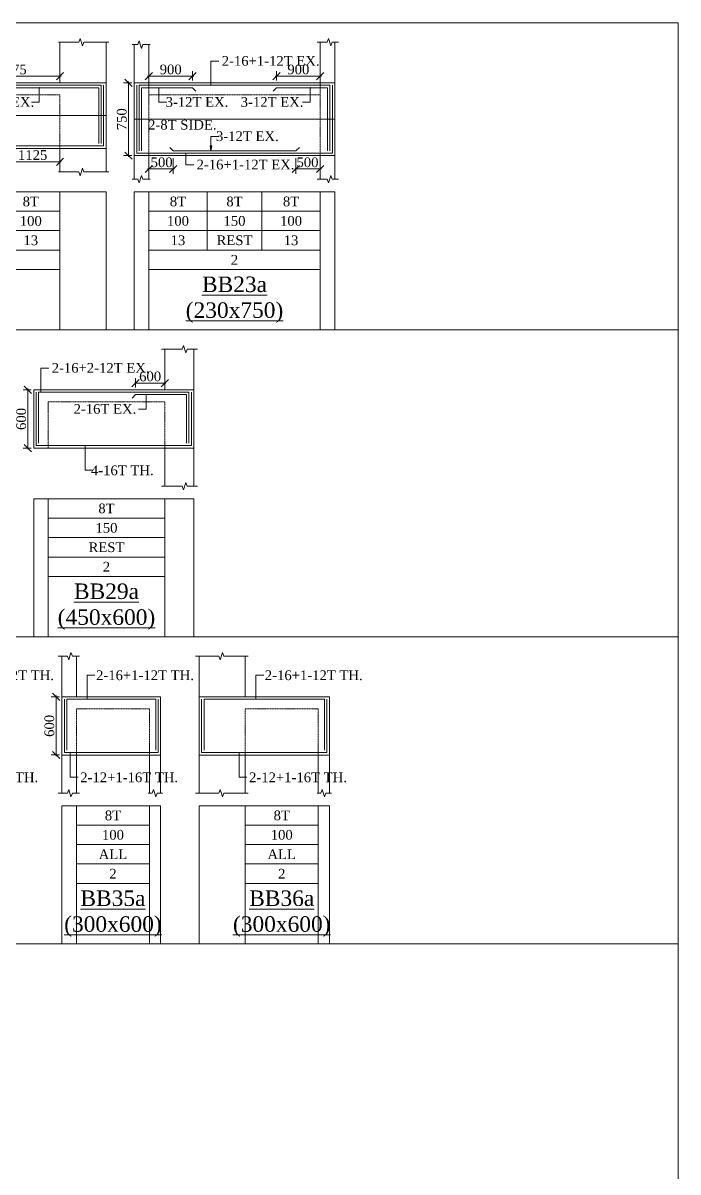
# Model space of a CAD drawing. Header units: inches. Extents: x 11017527 to 11245450, y -2821070 to -2693013.
# Drawn here: x 11166781 to 11180276, y -2717034 to -2693363 of the extents above; entities that cross this region are included whole.
import ezdxf
from ezdxf.enums import TextEntityAlignment as Align

# ---------------------------------------------------------------- set-up
doc = ezdxf.new("R2010")
doc.units = ezdxf.units.IN
doc.header["$LTSCALE"] = 0.5
doc.header["$MEASUREMENT"] = 0
doc.linetypes.add('HIDDEN', pattern=[9.525, 6.35, -3.175])
doc.layers.get('0').update_dxf_attribs({"lineweight": 0})
for name, color, linetype, lineweight in [('S-CUT OUT LINE', 9, 'Continuous', 9), ('S-DIM L.S.', 4, 'Continuous', 9), ('S-L.S.SECTION', 5, 'Continuous', 9), ('S-L.S.SLAB LINE', 8, 'HIDDEN', 5), ('S-L.S.STEEL', 6, 'Continuous', 15), ('S-SECTION MARK', 7, 'Continuous', 0), ('S-SHEET', 251, 'Continuous', 0), ('S-TEXT', 7, 'Continuous', 0), ('S-TEXT L.S. BEAM NO.', 30, 'Continuous', 5), ('S-TEXT. L.S.', 7, 'Continuous', 13)]:
    doc.layers.add(name, color=color, linetype=linetype, lineweight=lineweight)
doc.styles.add('135', font='arial.ttf', dxfattribs={"width": 0.8, "height": 135})
doc.styles.get("Standard").update_dxf_attribs({"font": 'times.ttf'})
doc.styles.add('TEXT', font='times.ttf')
doc.dimstyles.new('75', dxfattribs={"dimtxt": 135, "dimasz": 90, "dimexe": 0.1, "dimexo": 0.03, "dimgap": 0.09, "dimtad": 1, "dimdec": 0, "dimzin": 0, "dimdsep": 46, "dimtxsty": '135', "dimblk": 'ARCHTICK', "dimcen": 0.09, "dimclrd": 256, "dimclre": 256, "dimclrt": 256, "dimadec": 0, "dimazin": 0, "dimtfac": 1, "dimtdec": 0, "dimtofl": 0, "dimtmove": 1, "dimatfit": 3, "dimldrblk": 'DOTSMALL', "dimfxl": 1, "dimtolj": 1, "dimtzin": 0, "dimlwd": -1, "dimlwe": -1, "dimarcsym": 0})
doc.dimstyles.new('SETU_1', dxfattribs={"dimtxt": 200, "dimasz": 150, "dimexe": 100, "dimexo": 50, "dimgap": 35, "dimtad": 1, "dimdec": 0, "dimzin": 0, "dimdsep": 46, "dimtxsty": 'Standard', "dimblk": 'OBLIQUE', "dimcen": 150, "dimdle": 25, "dimclrd": 4, "dimclre": 7, "dimclrt": 256, "dimadec": 0, "dimazin": 0, "dimtfac": 1, "dimtdec": 0, "dimtofl": 0, "dimtmove": 1, "dimatfit": 3, "dimfxl": 1, "dimtolj": 1, "dimtzin": 0, "dimlwd": -1, "dimlwe": 5, "dimarcsym": 1})

# ---------------------------------------------------------------- blocks, each defined once
blk = doc.blocks.new('_ArchTick')
at = {"color": 0, "linetype": 'ByBlock', "const_width": 0.15}
blk.add_lwpolyline([(-0.5, -0.5), (0.5, 0.5)], dxfattribs=at)
blk = doc.blocks.new('_Oblique')
at = {"color": 0, "linetype": 'ByBlock', "lineweight": -2}
blk.add_line((-0.5, -0.5), (0.5, 0.5), dxfattribs=at)
blk = doc.blocks.new('*D326')
at = {"layer": 'S-DIM L.S.', "color": 7, "lineweight": 5, "transparency": 16777216}
for p, q in [((11167533, -2707243), (11167362, -2707243)), ((11167533, -2708443), (11167362, -2708443))]:
    blk.add_line(p, q, dxfattribs=at)
at = {"layer": 'S-DIM L.S.', "color": 6, "transparency": 16777216}
blk.add_line((11167462, -2708468), (11167462, -2707218), dxfattribs=at)
at = {"layer": 'S-DIM L.S.', "color": 6, "transparency": 16777216, "xscale": 150, "yscale": 150, "zscale": 150}
for p, rotation in [((11167462, -2707243), 90), ((11167462, -2708443), 270)]:
    blk.add_blockref('_Oblique', p, dxfattribs=dict(at, rotation=rotation))
at = {"layer": 'S-DIM L.S.', "transparency": 16777216, "insert": (11167325, -2707843), "char_height": 200, "attachment_point": 5, "rotation": 90, "style": 'TEXT'}
blk.add_mtext('\\A1;600', dxfattribs=at)
blk = doc.blocks.new('*D572')
at = {"layer": 'S-DIM L.S.', "color": 7, "transparency": 16777216}
blk.add_line((11167568, -2694458), (11165543, -2694458), dxfattribs=at)
at = {"layer": 'S-DIM L.S.', "color": 7, "lineweight": 5, "transparency": 16777216}
for p, q in [((11165568, -2694546), (11165568, -2694358)), ((11167543, -2694546), (11167543, -2694358))]:
    blk.add_line(p, q, dxfattribs=at)
at = {"layer": 'S-DIM L.S.', "color": 7, "transparency": 16777216, "xscale": 150, "yscale": 150, "zscale": 150, "rotation": 180}
blk.add_blockref('_Oblique', (11165568, -2694458), dxfattribs=at)
at = {"layer": 'S-DIM L.S.', "color": 7, "transparency": 16777216, "xscale": 150, "yscale": 150, "zscale": 150}
blk.add_blockref('_Oblique', (11167543, -2694458), dxfattribs=at)
at = {"layer": 'S-DIM L.S.', "transparency": 16777216, "insert": (11166555, -2694321), "char_height": 200, "attachment_point": 5, "style": 'TEXT'}
blk.add_mtext('\\A1;1975', dxfattribs=at)
blk = doc.blocks.new('*D573')
at = {"layer": 'S-DIM L.S.', "color": 7, "lineweight": 5, "transparency": 16777216}
for p, q in [((11166418, -2695996), (11166418, -2696321)), ((11167543, -2695996), (11167543, -2696321))]:
    blk.add_line(p, q, dxfattribs=at)
at = {"layer": 'S-DIM L.S.', "color": 7, "transparency": 16777216}
blk.add_line((11167568, -2696221), (11166393, -2696221), dxfattribs=at)
at = {"layer": 'S-DIM L.S.', "color": 7, "transparency": 16777216, "xscale": 150, "yscale": 150, "zscale": 150, "rotation": 180}
blk.add_blockref('_Oblique', (11166418, -2696221), dxfattribs=at)
at = {"layer": 'S-DIM L.S.', "color": 7, "transparency": 16777216, "xscale": 150, "yscale": 150, "zscale": 150}
blk.add_blockref('_Oblique', (11167543, -2696221), dxfattribs=at)
at = {"layer": 'S-DIM L.S.', "transparency": 16777216, "insert": (11166980, -2696084), "char_height": 200, "attachment_point": 5, "style": 'TEXT'}
blk.add_mtext('\\A1;1125', dxfattribs=at)
blk = doc.blocks.new('*D574')
at = {"layer": 'S-DIM L.S.', "color": 7, "transparency": 16777216}
blk.add_line((11169349, -2694458), (11170299, -2694458), dxfattribs=at)
at = {"layer": 'S-DIM L.S.', "color": 7, "lineweight": 5, "transparency": 16777216}
for p, q in [((11169374, -2694546), (11169374, -2694358)), ((11170274, -2694546), (11170274, -2694358))]:
    blk.add_line(p, q, dxfattribs=at)
at = {"layer": 'S-DIM L.S.', "color": 7, "transparency": 16777216, "xscale": 150, "yscale": 150, "zscale": 150, "rotation": 180}
blk.add_blockref('_Oblique', (11169374, -2694458), dxfattribs=at)
at = {"layer": 'S-DIM L.S.', "color": 7, "transparency": 16777216, "xscale": 150, "yscale": 150, "zscale": 150}
blk.add_blockref('_Oblique', (11170274, -2694458), dxfattribs=at)
at = {"layer": 'S-DIM L.S.', "transparency": 16777216, "insert": (11169824, -2694321), "char_height": 200, "attachment_point": 5, "style": 'TEXT'}
blk.add_mtext('\\A1;900', dxfattribs=at)
blk = doc.blocks.new('*D575')
at = {"layer": 'S-DIM L.S.', "color": 7, "transparency": 16777216}
blk.add_line((11172929, -2694458), (11171979, -2694458), dxfattribs=at)
at = {"layer": 'S-DIM L.S.', "color": 7, "lineweight": 5, "transparency": 16777216}
for p, q in [((11172004, -2694546), (11172004, -2694358)), ((11172904, -2694546), (11172904, -2694358))]:
    blk.add_line(p, q, dxfattribs=at)
at = {"layer": 'S-DIM L.S.', "color": 7, "transparency": 16777216, "xscale": 150, "yscale": 150, "zscale": 150, "rotation": 180}
blk.add_blockref('_Oblique', (11172004, -2694458), dxfattribs=at)
at = {"layer": 'S-DIM L.S.', "color": 7, "transparency": 16777216, "xscale": 150, "yscale": 150, "zscale": 150}
blk.add_blockref('_Oblique', (11172904, -2694458), dxfattribs=at)
at = {"layer": 'S-DIM L.S.', "transparency": 16777216, "insert": (11172454, -2694321), "char_height": 200, "attachment_point": 5, "style": 'TEXT'}
blk.add_mtext('\\A1;900', dxfattribs=at)
blk = doc.blocks.new('*D576')
at = {"layer": 'S-DIM L.S.', "color": 7, "lineweight": 5, "transparency": 16777216}
for p, q in [((11169374, -2696146), (11169374, -2696471)), ((11169874, -2696146), (11169874, -2696471))]:
    blk.add_line(p, q, dxfattribs=at)
at = {"layer": 'S-DIM L.S.', "color": 7, "transparency": 16777216}
blk.add_line((11169349, -2696371), (11169899, -2696371), dxfattribs=at)
at = {"layer": 'S-DIM L.S.', "color": 7, "transparency": 16777216, "xscale": 150, "yscale": 150, "zscale": 150, "rotation": 180}
blk.add_blockref('_Oblique', (11169374, -2696371), dxfattribs=at)
at = {"layer": 'S-DIM L.S.', "color": 7, "transparency": 16777216, "xscale": 150, "yscale": 150, "zscale": 150}
blk.add_blockref('_Oblique', (11169874, -2696371), dxfattribs=at)
at = {"layer": 'S-DIM L.S.', "transparency": 16777216, "insert": (11169637, -2696234), "char_height": 200, "attachment_point": 5, "style": 'TEXT'}
blk.add_mtext('\\A1;500', dxfattribs=at)
blk = doc.blocks.new('*D577')
at = {"layer": 'S-DIM L.S.', "color": 7, "lineweight": 5, "transparency": 16777216}
for p, q in [((11172404, -2696146), (11172404, -2696471)), ((11172904, -2696146), (11172904, -2696471))]:
    blk.add_line(p, q, dxfattribs=at)
at = {"layer": 'S-DIM L.S.', "color": 7, "transparency": 16777216}
blk.add_line((11172929, -2696371), (11172379, -2696371), dxfattribs=at)
at = {"layer": 'S-DIM L.S.', "color": 7, "transparency": 16777216, "xscale": 150, "yscale": 150, "zscale": 150, "rotation": 180}
blk.add_blockref('_Oblique', (11172404, -2696371), dxfattribs=at)
at = {"layer": 'S-DIM L.S.', "color": 7, "transparency": 16777216, "xscale": 150, "yscale": 150, "zscale": 150}
blk.add_blockref('_Oblique', (11172904, -2696371), dxfattribs=at)
at = {"layer": 'S-DIM L.S.', "transparency": 16777216, "insert": (11172642, -2696234), "char_height": 200, "attachment_point": 5, "style": 'TEXT'}
blk.add_mtext('\\A1;500', dxfattribs=at)
blk = doc.blocks.new('*D578')
at = {"layer": 'S-DIM L.S.', "color": 7, "lineweight": 5, "transparency": 16777216}
for p, q in [((11169024, -2694596), (11168853, -2694596)), ((11169024, -2696096), (11168853, -2696096))]:
    blk.add_line(p, q, dxfattribs=at)
at = {"layer": 'S-DIM L.S.', "color": 6, "transparency": 16777216}
blk.add_line((11168953, -2696121), (11168953, -2694571), dxfattribs=at)
at = {"layer": 'S-DIM L.S.', "color": 6, "transparency": 16777216, "xscale": 150, "yscale": 150, "zscale": 150}
for p, rotation in [((11168953, -2694596), 90), ((11168953, -2696096), 270)]:
    blk.add_blockref('_Oblique', p, dxfattribs=dict(at, rotation=rotation))
at = {"layer": 'S-DIM L.S.', "transparency": 16777216, "insert": (11168816, -2695346), "char_height": 200, "attachment_point": 5, "rotation": 90, "style": 'TEXT'}
blk.add_mtext('\\A1;750', dxfattribs=at)
blk = doc.blocks.new('*D599')
at = {"layer": 'S-DIM L.S.', "color": 7, "transparency": 16777216}
blk.add_line((11169726, -2700781), (11169076, -2700781), dxfattribs=at)
at = {"layer": 'S-DIM L.S.', "color": 7, "lineweight": 5, "transparency": 16777216}
for p, q in [((11169101, -2700870), (11169101, -2700681)), ((11169701, -2700870), (11169701, -2700681))]:
    blk.add_line(p, q, dxfattribs=at)
at = {"layer": 'S-DIM L.S.', "color": 7, "transparency": 16777216, "xscale": 150, "yscale": 150, "zscale": 150, "rotation": 180}
blk.add_blockref('_Oblique', (11169101, -2700781), dxfattribs=at)
at = {"layer": 'S-DIM L.S.', "color": 7, "transparency": 16777216, "xscale": 150, "yscale": 150, "zscale": 150}
blk.add_blockref('_Oblique', (11169701, -2700781), dxfattribs=at)
at = {"layer": 'S-DIM L.S.', "transparency": 16777216, "insert": (11169401, -2700645), "char_height": 200, "attachment_point": 5, "style": 'TEXT'}
blk.add_mtext('\\A1;600', dxfattribs=at)
blk = doc.blocks.new('*D600')
at = {"layer": 'S-DIM L.S.', "color": 7, "lineweight": 5, "transparency": 16777216}
for p, q in [((11166952, -2700920), (11166782, -2700920)), ((11166952, -2702120), (11166782, -2702120))]:
    blk.add_line(p, q, dxfattribs=at)
at = {"layer": 'S-DIM L.S.', "color": 6, "transparency": 16777216}
blk.add_line((11166882, -2702145), (11166882, -2700895), dxfattribs=at)
at = {"layer": 'S-DIM L.S.', "color": 6, "transparency": 16777216, "xscale": 150, "yscale": 150, "zscale": 150}
for p, rotation in [((11166882, -2700920), 90), ((11166882, -2702120), 270)]:
    blk.add_blockref('_Oblique', p, dxfattribs=dict(at, rotation=rotation))
at = {"layer": 'S-DIM L.S.', "transparency": 16777216, "insert": (11166745, -2701520), "char_height": 200, "attachment_point": 5, "rotation": 90, "style": 'TEXT'}
blk.add_mtext('\\A1;600', dxfattribs=at)

msp = doc.modelspace()

# ---------------------------------------------------------------- linework, layer by layer
at = {"layer": 'S-CUT OUT LINE'}
for points, elevation in [([(11168547.894, -2693759.616), (11168034.23, -2693759.616), (11168006.26, -2693836.463), (11167959.583, -2693682.768), (11167931.612, -2693759.616), (11167510.037, -2693759.506)], 0.027), ([(11169398.648, -2693809.41), (11169250.107, -2693809.41), (11169222.137, -2693886.258), (11169175.46, -2693732.562), (11169147.49, -2693809.41), (11169031.547, -2693809.41)], 0.01), ([(11173279.126, -2693759.506), (11173151.245, -2693759.506), (11173123.275, -2693836.354), (11173076.598, -2693682.658), (11173048.627, -2693759.506), (11172841.14, -2693759.506)], 0.022), ([(11168547.894, -2696432.385), (11168034.23, -2696432.385), (11168006.26, -2696355.537), (11167959.583, -2696509.233), (11167931.612, -2696432.385), (11167510.037, -2696432.275)], 0.027), ([(11169398.648, -2696582.323), (11169250.107, -2696582.323), (11169222.137, -2696505.476), (11169175.46, -2696659.171), (11169147.49, -2696582.323), (11169031.547, -2696582.323)], 0.01), ([(11173279.126, -2696582.275), (11173151.245, -2696582.275), (11173123.275, -2696505.428), (11173076.598, -2696659.123), (11173048.627, -2696582.275), (11172841.14, -2696582.275)], 0.022), ([(11170375.922, -2700083.189), (11170161.974, -2700083.189), (11170134.004, -2700160.037), (11170087.327, -2700006.341), (11170059.357, -2700083.189), (11169637.935, -2700083.189)], 0.01), ([(11170375.922, -2702905.958), (11170161.974, -2702905.958), (11170134.004, -2702829.111), (11170087.327, -2702982.806), (11170059.357, -2702905.958), (11169637.935, -2702905.958)], 0.01), ([(11167507.982, -2706407.027), (11167694.968, -2706407.027), (11167722.938, -2706483.875), (11167769.615, -2706330.179), (11167797.585, -2706407.027), (11167945.968, -2706407.027)], 0.035), ([(11170335.476, -2706407.027), (11170818.099, -2706407.027), (11170846.069, -2706483.875), (11170892.746, -2706330.179), (11170920.716, -2706407.027), (11171423.464, -2706407.027)], 0.035), ([(11167507.982, -2709229.796), (11167694.968, -2709229.796), (11167722.938, -2709152.948), (11167769.615, -2709306.644), (11167797.585, -2709229.796), (11167945.968, -2709229.796)], 0.035), ([(11169361.269, -2709229.81), (11169439.81, -2709229.81), (11169467.78, -2709152.962), (11169514.457, -2709306.657), (11169542.428, -2709229.81), (11169658.37, -2709229.81)], 0.039), ([(11170335.476, -2709229.796), (11170818.099, -2709229.796), (11170846.069, -2709152.948), (11170892.746, -2709306.644), (11170920.716, -2709229.796), (11171423.464, -2709229.796)], 0.035), ([(11172838.765, -2709229.81), (11172917.306, -2709229.81), (11172945.276, -2709152.962), (11172991.953, -2709306.657), (11173019.923, -2709229.81), (11173135.866, -2709229.81)], 0.039)]:
    msp.add_lwpolyline(points, dxfattribs=dict(at, elevation=elevation))
at = {"layer": 'S-L.S.SECTION', "color": 1}
for p, q in [((11167542.561, -2693759.506, 0.024), (11167542.561, -2694595.891, 0.024)), ((11168492.561, -2694596, 0.024), (11168492.561, -2693759.616, 0.024)), ((11172904.126, -2693759.506, -0.007), (11172904.126, -2694595.891, -0.007)), ((11173204.126, -2693759.506, -0.002), (11173204.126, -2694595.891, -0.002)), ((11169074.126, -2694595.891, -0.012), (11169074.126, -2693809.458, -0.024)), ((11169374.126, -2694595.843, 0.022), (11169374.126, -2693809.41, 0.01)), ((11167542.561, -2695945.883, 0.074), (11167542.561, -2696432.275, 0.024)), ((11168492.561, -2695945.993, 0.074), (11168492.561, -2696432.385, 0.024)), ((11169074.126, -2696095.843, -0.012), (11169074.126, -2696582.275, -0.024)), ((11169374.126, -2696095.891, 0.022), (11169374.126, -2696582.323, 0.01)), ((11172904.126, -2696095.843, 0.005), (11172904.126, -2696582.275, -0.007)), ((11173204.126, -2696095.843, 0.01), (11173204.126, -2696582.275, -0.002)), ((11169700.922, -2700919.574, 0.019), (11169700.922, -2700083.189, 0.019)), ((11170300.922, -2700083.189, 0.024), (11170300.922, -2700919.574, 0.024)), ((11169700.922, -2702119.526, 0.031), (11169700.922, -2702905.958, 0.019)), ((11170300.922, -2702119.526, 0.036), (11170300.922, -2702905.958, 0.024)), ((11167582.982, -2706407.027, 0.036), (11167582.982, -2707243.412, 0.036)), ((11167882.982, -2707243.412, 0.006), (11167882.982, -2706407.027, 0.006)), ((11170410.476, -2706407.027, 0.036), (11170410.476, -2707243.412, 0.036)), ((11171360.477, -2707243.412, 0.006), (11171360.477, -2706407.027, 0.006)), ((11167582.982, -2708443.363, 0.048), (11167582.982, -2709229.796, 0.036)), ((11167882.982, -2708443.363, 0.019), (11167882.982, -2709229.796, 0.006)), ((11169385.792, -2708443.377, 0.051), (11169385.792, -2709229.81, 0.039)), ((11169615.792, -2708443.329, 0.017), (11169615.792, -2709229.761, 0.005)), ((11170410.476, -2708443.363, 0.048), (11170410.476, -2709229.796, 0.036)), ((11171360.477, -2708443.363, 0.019), (11171360.477, -2709229.796, 0.006)), ((11172863.287, -2708443.377, 0.051), (11172863.287, -2709229.81, 0.039)), ((11173093.287, -2708443.329, 0.017), (11173093.287, -2709229.761, 0.005))]:
    msp.add_line(p, q, dxfattribs=at)
at = {"layer": 'S-L.S.SECTION', "color": 5}
for p, q in [((11168492.561, -2694596, 0.008), (11158692.561, -2694596, 0.007)), ((11168492.561, -2695945.993, 0.074), (11168492.561, -2694596, 0.024)), ((11173204.126, -2694595.891, -0.024), (11169074.126, -2694595.891, -0.024)), ((11169074.126, -2696095.843, -0.012), (11169074.126, -2694595.891, -0.024)), ((11173204.126, -2696095.843, 0.005), (11173204.126, -2694595.891, -0.007)), ((11168492.561, -2695945.993, 0.058), (11158692.561, -2695945.993, 0.058)), ((11173204.126, -2696095.843, -0.012), (11169074.126, -2696095.843, -0.012)), ((11170300.922, -2700919.574, 0.002), (11167002.487, -2700919.542, 0.003)), ((11167002.487, -2702119.494, 0.015), (11167002.487, -2700919.542, 0.003)), ((11170300.922, -2702119.526, 0.031), (11170300.922, -2700919.574, 0.019)), ((11170300.922, -2702119.526, 0.014), (11167002.487, -2702119.494, 0.015)), ((11167582.982, -2707243.412, 0.014), (11169615.792, -2707243.377, 0.005)), ((11167582.982, -2708443.363, 0.042), (11167582.982, -2707243.412, 0.03)), ((11169615.792, -2708443.329, 0.017), (11169615.792, -2707243.377, 0.005)), ((11170410.476, -2707243.412, 0.014), (11173093.287, -2707243.377, 0.005)), ((11170410.476, -2708443.363, 0.042), (11170410.476, -2707243.412, 0.03)), ((11173093.287, -2708443.329, 0.017), (11173093.287, -2707243.377, 0.005)), ((11167582.982, -2708443.363, 0.026), (11169615.792, -2708443.329, 0.017)), ((11170410.476, -2708443.363, 0.026), (11173093.287, -2708443.329, 0.017))]:
    msp.add_line(p, q, dxfattribs=at)
at = {"layer": 'S-L.S.SLAB LINE', "linetype": 'HIDDEN', "ltscale": 0.8}
for p, q in [((11169374.126, -2694595.891, -0.006), (11169374.126, -2696095.843, 0.005)), ((11172904.126, -2696095.843, 0.005), (11172904.126, -2694595.891, -0.006)), ((11167542.556, -2694845.994, -0.003), (11165347.894, -2694845.987, 0.008)), ((11167542.556, -2695945.883, 0.074), (11167542.556, -2694845.994, 0.033)), ((11172904.126, -2694845.892, 0.008), (11169374.126, -2694845.895, 0.01)), ((11169700.922, -2701169.575, 0.034), (11167302.487, -2701169.546, 0.036)), ((11167302.487, -2701169.546, 0.022), (11167302.487, -2702119.494, 0.031)), ((11169700.922, -2702119.526, 0.031), (11169700.922, -2701169.575, 0.022)), ((11167882.982, -2707493.413, 0.022), (11169385.792, -2707493.381, 0.039)), ((11167882.982, -2708443.363, 0.019), (11167882.982, -2707493.413, 0.009)), ((11169385.792, -2707493.381, 0.024), (11169385.792, -2708443.329, 0.034)), ((11171360.477, -2707493.413, 0.022), (11172863.287, -2707493.381, 0.039)), ((11171360.477, -2708443.363, 0.019), (11171360.477, -2707493.413, 0.009)), ((11172863.287, -2707493.381, 0.024), (11172863.287, -2708443.329, 0.034))]:
    msp.add_line(p, q, dxfattribs=at)
at = {"layer": 'S-L.S.STEEL', "color": 1}
for p, q in [((11168392.561, -2694646, 0.008), (11158792.561, -2694646.001, 0.007)), ((11168392.561, -2695845.993, 0.074), (11168392.561, -2694646, 0.024)), ((11168442.561, -2695895.993, 0.074), (11168442.561, -2694646, 0.024)), ((11169124.126, -2696045.843, -0.012), (11169124.126, -2694645.891, -0.024)), ((11173104.126, -2694645.891, -0.024), (11169174.126, -2694645.891, -0.024)), ((11169174.126, -2695995.843, -0.012), (11169174.126, -2694645.891, -0.024)), ((11173104.126, -2695995.843, 0.005), (11173104.126, -2694645.891, -0.007)), ((11173154.126, -2696045.843, 0.005), (11173154.126, -2694645.891, -0.007)), ((11168492.561, -2695271, 0.008), (11158692.561, -2695271, 0.007)), ((11169074.126, -2695345.891, -0.044), (11173204.126, -2695345.891, -0.044)), ((11168442.561, -2695895.993, 0.058), (11158742.561, -2695895.994, 0.058)), ((11173154.126, -2696045.843, -0.012), (11169124.126, -2696045.843, -0.012)), ((11167052.487, -2702069.494, 0.015), (11167052.487, -2700969.542, 0.003)), ((11170200.922, -2700969.574, 0.002), (11167102.487, -2700969.542, 0.003)), ((11167102.487, -2702019.494, 0.015), (11167102.487, -2700969.542, 0.003)), ((11170200.922, -2702019.526, 0.031), (11170200.922, -2700969.574, 0.019)), ((11170250.922, -2702069.526, 0.031), (11170250.922, -2700969.574, 0.019)), ((11170250.922, -2702069.526, 0.014), (11167052.487, -2702069.494, 0.015)), ((11167632.982, -2708393.363, 0.042), (11167632.982, -2707293.412, 0.03)), ((11167682.982, -2707293.412, 0.014), (11169515.792, -2707293.377, 0.005)), ((11167682.982, -2708343.363, 0.042), (11167682.982, -2707293.412, 0.03)), ((11169515.792, -2708343.329, 0.017), (11169515.792, -2707293.377, 0.005)), ((11169565.792, -2708393.329, 0.017), (11169565.792, -2707293.377, 0.005)), ((11170460.476, -2708393.363, 0.042), (11170460.476, -2707293.412, 0.03)), ((11170510.476, -2707293.412, 0.014), (11172993.287, -2707293.377, 0.005)), ((11170510.476, -2708343.363, 0.042), (11170510.476, -2707293.412, 0.03)), ((11172993.287, -2708343.329, 0.017), (11172993.287, -2707293.377, 0.005)), ((11173043.287, -2708393.329, 0.017), (11173043.287, -2707293.377, 0.005)), ((11167632.982, -2708393.363, 0.026), (11169565.792, -2708393.329, 0.017)), ((11170460.476, -2708393.363, 0.026), (11173043.287, -2708393.329, 0.017))]:
    msp.add_line(p, q, dxfattribs=at)
at = {"layer": 'S-L.S.STEEL'}
for p, q in [((11165567.456, -2694695.89, 0.024), (11168342.561, -2694696, 0.007)), ((11168342.561, -2695845.993, 0.074), (11168342.561, -2694696, 0.024)), ((11169224.126, -2694695.891, -0.024), (11170274.126, -2694695.882, -0.021)), ((11169224.126, -2695995.843, -0.012), (11169224.126, -2694695.891, -0.024)), ((11170274.126, -2694695.882, -0.007), (11170345.135, -2694766.89, -0.007)), ((11172004.126, -2694695.902, -0.009), (11171933.117, -2694766.911, -0.009)), ((11172004.126, -2694695.902, -0.007), (11173054.126, -2694695.891, -0.04)), ((11173054.126, -2695995.843, 0.005), (11173054.126, -2694695.891, -0.007)), ((11169874.126, -2695995.843, 0.022), (11169803.117, -2695924.834, 0.022)), ((11169874.126, -2695995.843, 0.005), (11172404.126, -2695995.795, 0.017)), ((11172404.126, -2695995.795, 0.034), (11172475.135, -2695924.786, 0.034)), ((11169100.922, -2701019.585, 0.017), (11169029.913, -2701090.594, 0.017)), ((11169100.922, -2701019.585, 0.019), (11170150.922, -2701019.574, -0.014)), ((11170150.922, -2702019.526, 0.031), (11170150.922, -2701019.574, 0.019))]:
    msp.add_line(p, q, dxfattribs=at)
at = {"layer": 'S-SHEET'}
for p, q in [((11168492.007, -2696841, 0.007), (11158692.007, -2696841, 0.007)), ((11167542.007, -2696840.891, 0.006), (11167542.007, -2699686.678, 0.006)), ((11168492.007, -2696841, 0.007), (11168492.007, -2699686.788, 0.007)), ((11173203.573, -2696840.891, -0.024), (11169073.573, -2696840.891, -0.024)), ((11169073.573, -2696840.891, -0.041), (11169073.573, -2699686.678, -0.041)), ((11169373.573, -2696840.891, -0.024), (11169373.573, -2699686.678, -0.024)), ((11170573.573, -2696840.891, -0.024), (11170573.573, -2698040.906, -0.024)), ((11171703.573, -2696840.891, -0.024), (11171703.573, -2698040.906, -0.024)), ((11172903.573, -2696840.891, -0.024), (11172903.573, -2699686.678, -0.024)), ((11173203.573, -2696840.891, -0.036), (11173203.573, -2699686.678, -0.036)), ((11167542.007, -2697240.891, 0.024), (11159642.007, -2697240.783, 0.019)), ((11172903.573, -2697240.891, -0.015), (11169373.573, -2697240.891, -0.024)), ((11167542.007, -2697640.891, 0.024), (11159642.007, -2697640.783, 0.019)), ((11172903.573, -2697640.891, -0.015), (11169373.573, -2697640.891, -0.024)), ((11167542.007, -2698040.891, 0.024), (11159642.007, -2698040.783, 0.019)), ((11172903.573, -2698040.891, -0.015), (11169373.573, -2698040.891, -0.024)), ((11167542.007, -2698440.891, 0.024), (11159642.007, -2698440.783, 0.019)), ((11172903.573, -2698440.891, -0.015), (11169373.573, -2698440.891, -0.024)), ((11122595.882, -2699686.678, 0.001), (11180275.872, -2699686.678, 0.001)), ((11168492.007, -2699686.788, 0.007), (11158692.007, -2699686.788, 0.007)), ((11173203.573, -2699686.678, -0.024), (11169073.573, -2699686.678, -0.024)), ((11170300.368, -2703164.574, 0.002), (11167001.934, -2703164.544, 0.003)), ((11167001.934, -2703164.544, -0.014), (11167001.934, -2706010.331, -0.014)), ((11167301.934, -2703164.542, 0.002), (11167301.934, -2706010.329, 0.002)), ((11169700.368, -2703164.574, 0.002), (11169700.368, -2706010.361, 0.002)), ((11170300.368, -2703164.574, -0.01), (11170300.368, -2706010.361, -0.01)), ((11169700.368, -2703564.574, 0.011), (11167301.934, -2703564.542, 0.002)), ((11169700.368, -2703964.574, 0.011), (11167301.934, -2703964.542, 0.002)), ((11169700.368, -2704364.574, 0.011), (11167301.934, -2704364.542, 0.002)), ((11169700.368, -2704764.574, 0.011), (11167301.934, -2704764.542, 0.002)), ((11122595.882, -2706010.44, -0.001), (11180275.872, -2706010.44, -0.001)), ((11170300.368, -2706010.361, 0.002), (11167001.934, -2706010.331, 0.003)), ((11167582.982, -2709488.412, 0.03), (11169615.792, -2709488.377, 0.022)), ((11167582.982, -2709488.412, 0.019), (11167582.982, -2712334.199, 0.019)), ((11167882.982, -2709488.412, 0.006), (11167882.982, -2712334.199, 0.006)), ((11169385.792, -2709488.377, 0.022), (11169385.792, -2712334.164, 0.022)), ((11169615.792, -2709488.377, 0.005), (11169615.792, -2712334.164, 0.005)), ((11170410.476, -2709488.412, 0.03), (11173093.287, -2709488.377, 0.022)), ((11170410.476, -2709488.412, 0.019), (11170410.476, -2712334.199, 0.019)), ((11171360.477, -2709488.412, 0.006), (11171360.477, -2712334.199, 0.006)), ((11172863.287, -2709488.377, 0.022), (11172863.287, -2712334.164, 0.022)), ((11173093.287, -2709488.377, 0.005), (11173093.287, -2712334.164, 0.005)), ((11167882.982, -2709888.412, 0.016), (11169385.792, -2709888.377, 0.022)), ((11171360.477, -2709888.412, 0.016), (11172863.287, -2709888.377, 0.022)), ((11167882.982, -2710288.412, 0.016), (11169385.792, -2710288.377, 0.022)), ((11171360.477, -2710288.412, 0.016), (11172863.287, -2710288.377, 0.022)), ((11167882.982, -2710688.412, 0.016), (11169385.792, -2710688.377, 0.022)), ((11171360.477, -2710688.412, 0.016), (11172863.287, -2710688.377, 0.022)), ((11167882.982, -2711088.412, 0.016), (11169385.792, -2711088.377, 0.022)), ((11171360.477, -2711088.412, 0.016), (11172863.287, -2711088.377, 0.022)), ((11122595.882, -2712334.2), (11180275.872, -2712334.2)), ((11167582.982, -2712334.199, 0.03), (11169615.792, -2712334.164, 0.022)), ((11170410.476, -2712334.199, 0.03), (11173093.287, -2712334.164, 0.022))]:
    msp.add_line(p, q, dxfattribs=at)
msp.add_lwpolyline([(11180275.872, -2740705.393), (11122595.882, -2740705.393), (11122595.882, -2693362.917), (11180275.872, -2693362.917)], close=True, dxfattribs=at)

# ---------------------------------------------------------------- texts
at = {"layer": 'S-TEXT', "char_height": 200, "attachment_point": 5, "style": 'TEXT'}
for s, insert, width in [('8T', (11166942.007, -2697041.045, 0.026), 1200), ('8T', (11169973.573, -2697040.9, -0.025), 1200), ('8T', (11171138.573, -2697040.876, -0.022), 1130), ('8T', (11172303.573, -2697040.9, -0.025), 1200), ('\\pxt9.000002;100', (11166942.007, -2697441.045, 0.027), 1200), ('\\pxt9.000002;100', (11169973.573, -2697440.9, -0.024), 1200), ('\\pxt9.000002;150', (11171138.573, -2697440.868, -0.01), 1130), ('\\pxt9.000002;100', (11172303.573, -2697440.9, -0.024), 1200), ('13', (11166942.007, -2697841.045, 0.027), 1200), ('13', (11169973.573, -2697840.9, -0.024), 1200), ('REST', (11171138.573, -2697840.868, -0.009), 1130), ('13', (11172303.573, -2697840.9, -0.024), 1200), ('2', (11171138.573, -2698240.852, -0.012), 3530), ('8T', (11168501.151, -2703364.558, -0.002), 2398.43425), ('\\pxt9.000002;150', (11168501.151, -2703764.558, 0.003), 2398.43425), ('REST', (11168501.151, -2704164.574, 0.019), 2398.43425), ('2', (11168501.151, -2704564.559, -0.001), 2398.43425), ('8T', (11168634.387, -2709688.379, 0.019), 1502.80972), ('8T', (11172111.882, -2709688.379, 0.019), 1502.80972), ('\\pxt9.000002;{\\fTimes New Roman|b0|i0|c0|p18;100}', (11168634.387, -2710088.379, 0.021), 1502.80972), ('\\pxt9.000002;{\\fTimes New Roman|b0|i0|c0|p18;100}', (11172111.882, -2710088.379, 0.021), 1502.80972), ('ALL', (11168634.387, -2710488.389, 0.022), 1502.80972), ('ALL', (11172111.882, -2710488.389, 0.022), 1502.80972), ('2', (11168634.387, -2710888.373, 0.02), 1502.80972), ('2', (11172111.882, -2710888.373, 0.02), 1502.80972)]:
    msp.add_mtext(s, dxfattribs=dict(at, insert=insert, width=width))
at = {"layer": 'S-TEXT L.S. BEAM NO.', "color": 1, "linetype": 'ByBlock', "insert": (11171138.573, -2699063.77, -0.018), "char_height": 319.2745, "width": 3530, "attachment_point": 5, "style": 'TEXT'}
msp.add_mtext('{\\LBB23a\\P(230x750)}', dxfattribs=at)
at = {"layer": 'S-TEXT L.S. BEAM NO.', "color": 7, "linetype": 'ByBlock', "insert": (11168501.151, -2705387.436, 0.017), "char_height": 319.2745, "width": 2398.43425, "attachment_point": 5, "style": 'TEXT'}
msp.add_mtext('{\\LBB29a\\P(450x600)}', dxfattribs=at)
at = {"layer": 'S-TEXT L.S. BEAM NO.', "linetype": 'ByBlock', "char_height": 319.2745, "width": 1502.80972, "attachment_point": 5, "style": 'TEXT'}
for s, insert in [('{\\LBB35a\\P(300x600)}', (11168634.387, -2711711.273, 0.017)), ('{\\LBB36a\\P(300x600)}', (11172111.882, -2711711.273, 0.017))]:
    msp.add_mtext(s, dxfattribs=dict(at, insert=insert))
at = {"layer": 'S-TEXT. L.S.', "style": 'TEXT'}
for s, p in [('2-16+1-12T EX.', (11170874.989, -2694244.015, -0.029)), ('2-16+1-12T EX.', (11170357.489, -2696379.306, -0.007)), ('2-16+2-12T EX.', (11167372.137, -2700567.719, -0.059))]:
    msp.add_text(s, height=200, dxfattribs=at).set_placement(p)
for s, p in [('4-25T EX.', (11166365.872, -2695089.31, -0.023)), ('3-12T EX.', (11170365.787, -2695089.31, -0.001)), ('3-12T EX.', (11171912.465, -2695089.31, -0.001)), ('2-8T SIDE.', (11170063.244, -2695559.217, -0.001)), ('3-12T EX.', (11171402.989, -2695794.983, 0.037)), ('2-16T EX.', (11168469.077, -2701412.993, -0.013)), ('4-16T TH.', (11168826.366, -2702679.008, 0.003)), ('2-16+1-12T TH.', (11166411.569, -2706900.251, 0.025)), ('2-16+1-12T TH.', (11169294.202, -2706900.217, 0.016)), ('2-16+1-12T TH.', (11172771.698, -2706900.217, 0.016)), ('2-12+1-16T TH.', (11166086.058, -2709002.88, 0.037)), ('2-12+1-16T TH.', (11168968.691, -2709002.845, 0.028)), ('2-12+1-16T TH.', (11172446.187, -2709002.845, 0.028))]:
    msp.add_text(s, height=200, dxfattribs=at).set_placement(p, align=Align.CENTER)

# ---------------------------------------------------------------- dimensions: what is measured, and where the dimension line sits
at = {"layer": 'S-DIM L.S.'}
for base, p1, p2, picture, middle in [((11165567.561, -2694457.634, 0.053), (11167542.561, -2694595.783, 0.036), (11165567.561, -2694595.785, 0.017), '*D572', (11166555.061, -2694320.615, 0.053)), ((11172004.126, -2694457.751, -0.007), (11172904.126, -2694595.891, -0.007), (11172004.126, -2694595.902, -0.009), '*D575', (11172454.126, -2694320.732, -0.007)), ((11169100.922, -2700781.434, 0.019), (11169700.922, -2700919.574, 0.019), (11169100.922, -2700919.585, 0.017), '*D599', (11169400.922, -2700644.703, 0.019))]:
    dim = msp.add_linear_dim(base=base, p1=p1, p2=p2, angle=180, dimstyle='SETU_1', override={"dimtxsty": 'TEXT', "dimblk": 'Oblique', "dimclrd": 7, "dimarcsym": 1}, dxfattribs=at)
    dim.commit()
    dim.dimension.update_dxf_attribs({"geometry": picture, "text_midpoint": middle})
dim = msp.add_linear_dim(base=(11170274.126, -2694457.739, -0.007), p1=(11169374.126, -2694595.891, -0.007), p2=(11170274.126, -2694595.882, -0.007), dimstyle='SETU_1', override={"dimtxsty": 'TEXT', "dimblk": 'Oblique', "dimclrd": 7, "dimarcsym": 1}, dxfattribs=at)
dim.commit()
dim.dimension.update_dxf_attribs({"geometry": '*D574', "text_midpoint": (11169824.126, -2694320.72, -0.007)})
at = {"layer": 'S-DIM L.S.', "color": 7}
for base, p1, p2, picture, middle in [((11168953.212, -2694595.891, -0.044), (11169074.126, -2696095.891, -0.044), (11169074.126, -2694595.891, -0.044), '*D578', (11168816.193, -2695345.891, -0.044)), ((11166881.574, -2700919.544, -0.017), (11167002.487, -2702119.544, -0.017), (11167002.487, -2700919.544, -0.017), '*D600', (11166744.843, -2701519.544, -0.017)), ((11167462.068, -2707243.412, -0.007), (11167582.982, -2708443.412, -0.007), (11167582.982, -2707243.412, -0.007), '*D326', (11167325.338, -2707843.412, -0.007))]:
    dim = msp.add_linear_dim(base=base, p1=p1, p2=p2, angle=90, dimstyle='SETU_1', override={"dimlfac": 0.5, "dimtxsty": 'TEXT', "dimclrd": 6, "dimarcsym": 1}, dxfattribs=at)
    dim.commit()
    dim.dimension.update_dxf_attribs({"geometry": picture, "text_midpoint": middle})
at = {"layer": 'S-DIM L.S.'}
for base, p1, p2, picture, middle in [((11166417.561, -2696220.513, 0.103), (11167542.561, -2695945.776, 0.087), (11166417.561, -2695945.776, 0.077), '*D573', (11166980.061, -2696220.513, 0.103)), ((11172404.126, -2696370.531, 0.017), (11172904.126, -2696095.795, 0.017), (11172404.126, -2696095.795, 0.034), '*D577', (11172641.626, -2696370.531, 0.017))]:
    dim = msp.add_linear_dim(base=base, p1=p1, p2=p2, angle=180, dimstyle='SETU_1', override={"dimtxsty": 'TEXT', "dimblk": 'Oblique', "dimclrd": 7, "dimarcsym": 1}, dxfattribs=at)
    dim.commit()
    dim.dimension.update_dxf_attribs({"geometry": picture, "text_midpoint": middle, "dimtype": 160})
dim = msp.add_linear_dim(base=(11169874.126, -2696370.579, 0.005), p1=(11169374.126, -2696095.843, 0.005), p2=(11169874.126, -2696095.843, 0.022), dimstyle='SETU_1', override={"dimtxsty": 'TEXT', "dimblk": 'Oblique', "dimclrd": 7, "dimarcsym": 1}, dxfattribs=at)
dim.commit()
dim.dimension.update_dxf_attribs({"geometry": '*D576', "text_midpoint": (11169636.626, -2696370.579, 0.005), "dimtype": 160})

# ---------------------------------------------------------------- leaders
at = {"layer": 'S-SECTION MARK'}
for points, override in [([(11170653.645, -2694645.891, 0), (11170653.645, -2694147.902, 0), (11170815.145, -2694147.902, 0)], {"dimasz": 100, "dimclrd": 7}), ([(11167115.216, -2694695.921, 0.006), (11167115.216, -2694993.196, 0.006), (11166953.716, -2694993.196, 0.006)], {"dimasz": 100, "dimclrd": 7}), ([(11169579.969, -2694695.921, 0.028), (11169579.969, -2694993.196, 0.028), (11169741.47, -2694993.196, 0.028)], {"dimasz": 100, "dimclrd": 7}), ([(11172698.283, -2694695.921, 0.028), (11172698.283, -2694993.196, 0.028), (11172536.782, -2694993.196, 0.028)], {"dimasz": 100, "dimclrd": 7}), ([(11170653.645, -2695995.843, 0.022), (11170653.645, -2695698.567, 0.022), (11170815.145, -2695698.567, 0.022)], {"dimasz": 100, "dimclrd": 7, "dimldrblk": 'ClosedBlank'}), ([(11170136.145, -2696045.891, 0.022), (11170136.145, -2696283.192, 0.022), (11170297.645, -2696283.192, 0.022)], {"dimasz": 100, "dimclrd": 7}), ([(11167150.793, -2700969.594, -0.03), (11167150.793, -2700471.605, -0.03), (11167312.294, -2700471.605, -0.03)], {"dimasz": 100, "dimclrd": 7}), ([(11169320.15, -2701019.604, 0.016), (11169320.15, -2701316.879, 0.016), (11169158.649, -2701316.879, 0.016)], {"dimasz": 100, "dimclrd": 7}), ([(11168058.89, -2702069.526, -0.012), (11168058.89, -2702574.214, -0.012), (11168220.391, -2702574.214, -0.012)], {"dimasz": 100, "dimclrd": 7}), ([(11168101.226, -2707293.412, 0.013), (11168101.226, -2706795.423, 0.013), (11168262.727, -2706795.423, 0.013)], {"dimasz": 100, "dimclrd": 7}), ([(11171578.722, -2707293.412, 0.013), (11171578.722, -2706795.423, 0.013), (11171740.223, -2706795.423, 0.013)], {"dimasz": 100, "dimclrd": 7}), ([(11167754.215, -2708393.363, 0.013), (11167754.215, -2708898.051, 0.013), (11167915.715, -2708898.051, 0.013)], {"dimasz": 100, "dimclrd": 7}), ([(11171231.711, -2708393.363, 0.013), (11171231.711, -2708898.051, 0.013), (11171393.211, -2708898.051, 0.013)], {"dimasz": 100, "dimclrd": 7})]:
    msp.add_leader(points, dimstyle='75', override=override, dxfattribs=at)

doc.saveas('drawing.dxf')
